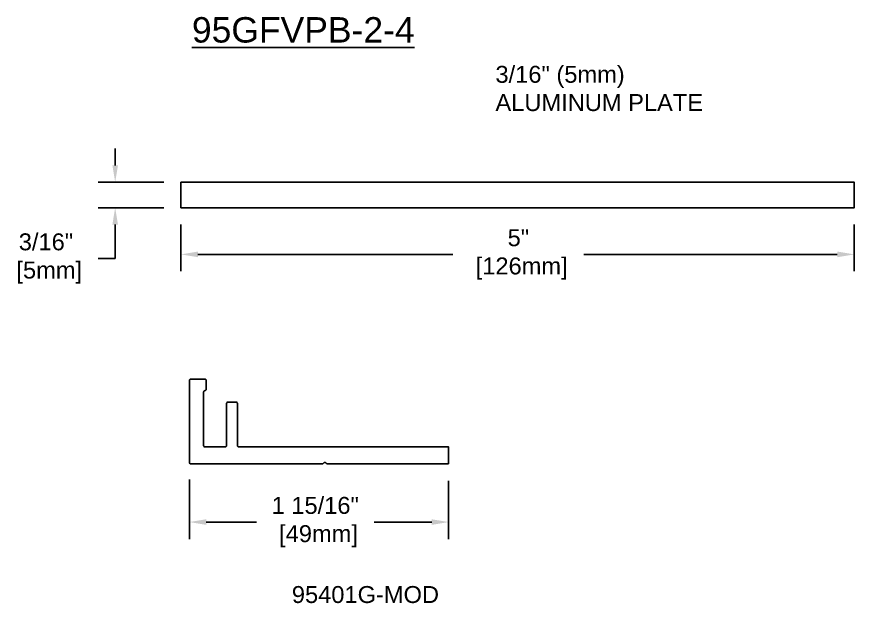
# Model space of a CAD drawing. Header units: inches. Extents: x -1.2 to 34.5, y 3.8 to 12.5.
# Drawn here: x 28.31 to 34.49, y 6.38 to 10.71 of the extents above; entities that cross this region are included whole.
import ezdxf

# ---------------------------------------------------------------- set-up
doc = ezdxf.new("R2010")
doc.units = ezdxf.units.IN
doc.header["$MEASUREMENT"] = 0
for name, color, linetype in [('dimensions', 3, 'Continuous'), ('METALS', 7, 'Continuous'), ('text', 2, 'Continuous')]:
    doc.layers.add(name, color=color, linetype=linetype)
doc.styles.add('ARIAL', font='arial.ttf')
doc.dimstyles.new('Arial', dxfattribs={"dimtxt": 0.125, "dimasz": 0.125, "dimexe": 0.125, "dimexo": 0.125, "dimgap": 0.125, "dimtad": 0, "dimtih": 1, "dimtoh": 1, "dimdec": 4, "dimzin": 0, "dimdsep": 46, "dimlunit": 4, "dimtxsty": 'ARIAL', "dimcen": 0.09, "dimadec": 0, "dimazin": 0, "dimtfac": 1, "dimtdec": 4, "dimtofl": 0, "dimtmove": 0, "dimatfit": 3, "dimfxl": 0, "dimfrac": 2, "dimtolj": 1, "dimtzin": 0, "dimarcsym": 0})

# ---------------------------------------------------------------- blocks, each defined once
blk = doc.blocks.new('*D8')
at = {"layer": 'DEFPOINTS', "color": 0}
for p in [(29.518, 9.3033), (34.4902, 9.3033), (34.4902, 8.9588)]:
    blk.add_point(p, dxfattribs=at)
at = {"layer": 'dimensions', "color": 0, "lineweight": -2}
for p, q in [((29.518, 9.1783), (29.518, 8.8338)), ((34.4902, 9.1783), (34.4902, 8.8338)), ((29.643, 8.9588), (31.5269, 8.9588)), ((34.3652, 8.9588), (32.4933, 8.9588))]:
    blk.add_line(p, q, dxfattribs=at)
at = {"layer": 'dimensions', "color": 0}
for points in [[(29.643, 8.9796), (29.643, 8.9379), (29.518, 8.9588)], [(34.3652, 8.9796), (34.3652, 8.9379), (34.4902, 8.9588)]]:
    blk.add_solid(points, dxfattribs=at)
at = {"layer": 'dimensions', "color": 0, "insert": (32.0101, 8.9588), "char_height": 0.125, "attachment_point": 5, "style": 'ARIAL'}
blk.add_mtext('\\A1;5"\\P [126mm]', dxfattribs=at)
blk = doc.blocks.new('*D9')
at = {"layer": 'DEFPOINTS', "color": 0}
for p in [(29.518, 9.4908), (29.0327, 9.3033), (29.518, 9.3033)]:
    blk.add_point(p, dxfattribs=at)
at = {"layer": 'dimensions', "color": 0, "lineweight": -2}
for p, q in [((29.0327, 9.6158), (29.0327, 9.7408)), ((29.393, 9.4908), (28.9077, 9.4908)), ((29.393, 9.3033), (28.9077, 9.3033)), ((29.0327, 9.1783), (29.0327, 8.9283)), ((29.0327, 8.9283), (28.9077, 8.9283))]:
    blk.add_line(p, q, dxfattribs=at)
at = {"layer": 'dimensions', "color": 0}
for points in [[(29.0119, 9.6158), (29.0536, 9.6158), (29.0327, 9.4908)], [(29.0119, 9.1783), (29.0536, 9.1783), (29.0327, 9.3033)]]:
    blk.add_solid(points, dxfattribs=at)
at = {"layer": 'dimensions', "color": 0, "insert": (28.5216, 8.9283), "char_height": 0.125, "attachment_point": 5, "style": 'ARIAL'}
blk.add_mtext('\\A1;3/16"\\P [5mm]', dxfattribs=at)
blk = doc.blocks.new('95401G')
blk.add_lwpolyline([(1.9147, 0), (1.0194, 0, -0.198912), (1.0123, 0.0029), (1.0073, 0.0079, 0.414214), (0.9932, 0.0079), (0.9882, 0.0029, -0.198912), (0.9811, 0), (0.0102, 0, -0.414214), (0.0002, 0.01), (0.0002, 0.615, -0.414214), (0.0102, 0.625), (0.1152, 0.625, -0.414214), (0.1252, 0.615), (0.1252, 0.55, -0.414214), (0.1152, 0.54, 0.414214), (0.1052, 0.53), (0.1052, 0.135, 0.414214), (0.1152, 0.125), (0.2652, 0.125, 0.414214), (0.2752, 0.135), (0.2752, 0.445, -0.414214), (0.2852, 0.455), (0.3452, 0.455, -0.414214), (0.3552, 0.445), (0.3552, 0.135, 0.414214), (0.3652, 0.125), (1.9147, 0.125)], format="xyb", close=True)
blk = doc.blocks.new('*D16')
at = {"layer": 'DEFPOINTS', "color": 0}
for p in [(29.5804, 7.4235), (31.4949, 7.4135), (31.4949, 6.9835)]:
    blk.add_point(p, dxfattribs=at)
at = {"layer": 'dimensions', "color": 0, "lineweight": -2}
for p, q in [((29.5804, 7.2985), (29.5804, 6.8585)), ((31.4949, 7.2885), (31.4949, 6.8585)), ((29.7054, 6.9835), (30.0753, 6.9835)), ((31.3699, 6.9835), (30.9447, 6.9835))]:
    blk.add_line(p, q, dxfattribs=at)
at = {"layer": 'dimensions', "color": 0}
for points in [[(29.7054, 7.0043), (29.7054, 6.9626), (29.5804, 6.9835)], [(31.3699, 7.0043), (31.3699, 6.9626), (31.4949, 6.9835)]]:
    blk.add_solid(points, dxfattribs=at)
at = {"layer": 'dimensions', "color": 0, "insert": (30.51, 6.9835), "char_height": 0.125, "attachment_point": 5, "style": 'ARIAL'}
blk.add_mtext('\\A1;1 15/16"\\P [49mm]', dxfattribs=at)

msp = doc.modelspace()

# ---------------------------------------------------------------- linework, layer by layer
at = {"layer": 'METALS'}
msp.add_lwpolyline([(29.51797, 9.49077), (29.51797, 9.30327), (34.49021, 9.30327), (34.49021, 9.49077)], close=True, dxfattribs=at)

# ---------------------------------------------------------------- block references
msp.add_blockref('95401G', (29.58019, 7.41346), dxfattribs=at)

# ---------------------------------------------------------------- texts
at = {"layer": 'text', "insert": (29.59918, 10.70933), "char_height": 0.1875, "width": 1.875, "attachment_point": 1, "style": 'ARIAL'}
msp.add_mtext('{\\L95GFVPB-2-4}', dxfattribs=at)
at = {"layer": 'text', "char_height": 0.125, "style": 'ARIAL'}
for s, insert, attachment_point in [('3/16" (5mm)\\PALUMINUM PLATE', (31.84067, 10.1823), 4), ('95401G-MOD', (31.42414, 6.44799), 6)]:
    msp.add_mtext(s, dxfattribs=dict(at, insert=insert, attachment_point=attachment_point))

# ---------------------------------------------------------------- dimensions: what is measured, and where the dimension line sits
at = {"layer": 'dimensions'}
dim = msp.add_linear_dim(base=(29.03275, 9.30327), p1=(29.51797, 9.49077), p2=(29.51797, 9.30327), angle=90, dimstyle='Arial', override={"dimpost": '\\X'}, dxfattribs=at)
dim.commit()
dim.dimension.update_dxf_attribs({"geometry": '*D9', "text_midpoint": (28.52162, 8.92827), "dimtype": 160})
for base, p1, p2, picture, middle in [((34.49021, 8.95877), (29.51797, 9.30327), (34.49021, 9.30327), '*D8', (32.0101, 8.95877)), ((31.49493, 6.98346), (29.58043, 7.42346), (31.49493, 7.41346), '*D16', (30.50998, 6.98346))]:
    dim = msp.add_linear_dim(base=base, p1=p1, p2=p2, dimstyle='Arial', override={"dimpost": '\\X'}, dxfattribs=at)
    dim.commit()
    dim.dimension.update_dxf_attribs({"geometry": picture, "text_midpoint": middle, "dimtype": 160})

doc.saveas('drawing.dxf')
